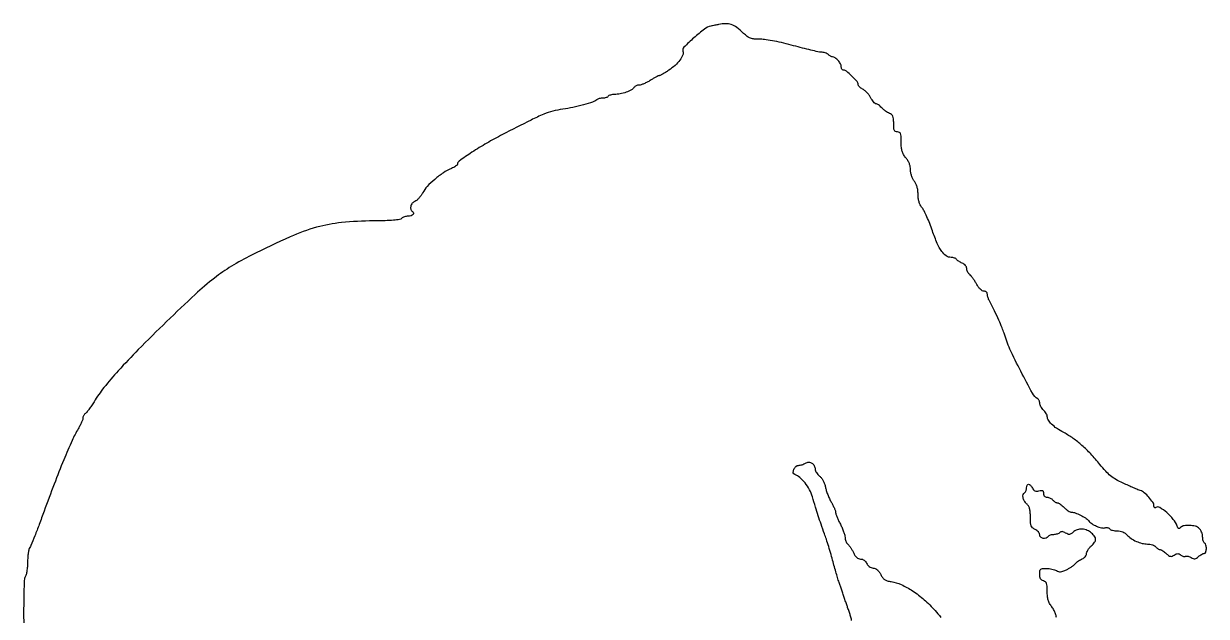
# Model space of a CAD drawing. Extents: x 0 to 632, y 0 to 633.
# Drawn here: x 0 to 632, y 316 to 633 of the extents above; entities that cross this region are included whole.
import ezdxf

# ---------------------------------------------------------------- set-up
doc = ezdxf.new("R2010")
doc.units = 0

msp = doc.modelspace()

# ---------------------------------------------------------------- linework, layer by layer
for points in [[(551.8669, 315.76104, 0.047889), (551.454764, 317.781278, 0.05173), (550.693763, 319.579638, 0.036997), (549.5, 321.411113, -0.037122), (548.295317, 323.260349, -0.052843), (547.536649, 325.066863, -0.048143), (547.130127, 327.116512, -0.024901), (547, 329.72776, 0.013992), (546.923836, 332.448882, 0.072432), (546.624825, 333.919599, 0.136789), (546.01878, 334.773777, 0.106917), (545, 335.289749, -0.086845), (544.072938, 335.713835, -0.116362), (543.453888, 336.396145, -0.090272), (543.107747, 337.423134, -0.036274), (543, 338.90638, -0.029747), (543.10796, 340.719413, -0.184533), (543.533937, 341.529881, -0.160625), (544.427963, 341.911451, -0.021219), (546.513569, 342, -0.028937), (547.996044, 341.914133, -0.024503), (549.544702, 341.656722, -0.025226), (550.935137, 341.280657, -0.060991), (551.898373, 340.831394, 0.070106), (553.00217, 340.340764, 0.092278), (554.096966, 340.237277, 0.066908), (555.407124, 340.534941, 0.021515), (557.247043, 341.31294, 0.020217), (558.677143, 342.063828, 0.018046), (560.098565, 342.955007, 0.018413), (561.317528, 343.849232, 0.05213), (562.071142, 344.585721, -0.044834), (562.751693, 345.270457, -0.024486), (563.695233, 345.987581, -0.024213), (564.733196, 346.627558, -0.035208), (565.708903, 347.079425, 0.065156), (566.58487, 347.550543, 0.061949), (567.32699, 348.238186, 0.066631), (567.829856, 349.028494, 0.10883), (568, 349.800935, -0.09793), (568.172831, 350.674892, -0.03665), (568.734375, 351.797716, -0.034583), (569.54333, 352.964703, -0.035345), (570.5, 354, 0.037316), (572.319066, 355.984188, 0.161439), (572.855842, 357.467138, 0.170093), (572.3875, 358.930294, 0.042491), (570.685549, 360.825686, 0.090804), (568.383488, 362.31125, 0.086394), (565.663554, 362.918358, 0.089375), (562.978685, 362.564535, 0.10697), (560.772801, 361.294388, -0.035155), (559.685898, 360.441598, -0.122992), (558.855577, 360.138273, -0.127554), (557.997748, 360.266381, -0.039087), (556.826163, 360.87649, 0.035521), (555.807832, 361.416045, 0.087956), (554.990582, 361.616702, 0.117129), (554.30184, 361.499968, 0.096374), (553.682102, 361.082102, -0.079991), (553.107461, 360.666848, -0.037845), (552.259579, 360.317868, -0.036257), (551.296414, 360.079795, -0.042485), (550.359017, 360, 0.040867), (549.455898, 359.926061, 0.0433), (548.594775, 359.70625, 0.047457), (547.894786, 359.384107, 0.123387), (547.5, 359, -0.174275), (546.401876, 358.126181, -0.128573), (544.839447, 358.014575, -0.139841), (543.513282, 358.675446, -0.210688), (543, 359.839485, 0.114691), (542.816895, 360.627236, 0.060448), (542.265625, 361.473225, 0.055346), (541.456106, 362.245644, 0.05602), (540.5, 362.818046, -0.064513), (539.148778, 363.658383, -0.130403), (538.419529, 364.666525, -0.07847), (538.082595, 366.24523, -0.013413), (538, 369.323574, 0.018175), (537.90121, 372.040401, 0.049816), (537.57251, 373.929845, 0.068886), (536.962063, 375.336869, 0.072208), (536, 376.5, -0.0763), (534.727944, 378.063656, -0.091623), (534.082419, 379.843755, -0.114535), (534.182616, 381.433914, -0.183576), (535, 382.5, 0.111412), (535.383556, 382.876024, 0.050262), (535.70625, 383.50665, 0.046318), (535.925923, 384.270704, 0.046881), (536, 385.059017, -0.093983), (536.264613, 386.454361, -0.321461), (536.99698, 386.927837, -0.206501), (538.006999, 386.433173, -0.054229), (539.046982, 384.912214, 0.056007), (539.711018, 383.94842, 0.115231), (540.449147, 383.414572, 0.111197), (541.365758, 383.252296, 0.049953), (542.582165, 383.431266, -0.031464), (543.842729, 383.664555, -0.163618), (544.525761, 383.523057, -0.20878), (544.889505, 383.024714, -0.054772), (545, 382.019052, 0.070431), (545.122327, 381.15495, 0.117496), (545.48248, 380.518841, 0.123496), (546.075713, 380.1336, 0.082738), (546.877555, 380, -0.067559), (547.687666, 379.890037, -0.044533), (548.569265, 379.559375, -0.044279), (549.385461, 379.074176, -0.063393), (550, 378.5, 0.042549), (550.565248, 377.926063, 0.039587), (551.232655, 377.440625, 0.042053), (551.898072, 377.106244, 0.09569), (552.448131, 377, -0.125991), (553.061441, 376.842964, -0.028004), (553.987829, 376.265625, -0.027393), (555.012542, 375.456989, -0.023443), (556, 374.5, 0.032129), (557.022098, 373.54328, 0.032975), (558.149883, 372.734375, 0.034917), (559.217326, 372.169832, 0.104547), (560.020676, 372, -0.088891), (561.982267, 371.648487, -0.027491), (564.744913, 370.449069, -0.027941), (567.388801, 368.93375, -0.075586), (569, 367.5, 0.074998), (570.791237, 365.902282, 0.042848), (573.350212, 364.527479, 0.042913), (575.966286, 363.655943, 0.123519), (577.864817, 363.6749, -0.057933), (578.645021, 363.784881, -0.062128), (579.41074, 363.708215, -0.069891), (580.047632, 363.465981, -0.129269), (580.446158, 363.087118, 0.148869), (580.92271, 362.667753, 0.039527), (581.885932, 362.319341, 0.036474), (583.09686, 362.079987, 0.030567), (584.404029, 362, -0.045996), (585.883763, 361.863586, -0.047775), (587.294094, 361.459058, -0.050249), (588.533708, 360.821211, -0.06499), (589.506725, 359.992569, 0.05788), (591.75343, 358.023639, 0.044715), (594.590247, 356.419659, 0.045007), (597.642636, 355.356105, 0.061408), (600.531193, 355, -0.041739), (601.856744, 354.889153, -0.039266), (603.173771, 354.559375, -0.041772), (604.294274, 354.07591, -0.097113), (605, 353.5, 0.037896), (605.554866, 352.926035, 0.037579), (606.19149, 352.440625, 0.04017), (606.812697, 352.104462, 0.104307), (607.307993, 352, -0.116236), (607.85755, 351.870494, -0.025581), (608.707532, 351.390558, -0.025298), (609.656023, 350.719488, -0.021967), (610.57951, 349.925304, 0.027008), (611.8516, 348.853434, 0.114772), (612.754826, 348.452633, 0.139952), (613.643514, 348.531938, 0.047823), (614.81276, 349.11514, -0.034408), (615.918226, 349.704012, -0.106365), (616.741414, 349.87838, -0.121313), (617.49964, 349.689093, -0.051705), (618.374994, 349.103746, 0.052259), (619.037513, 348.66178, 0.057865), (619.755449, 348.384739, 0.065819), (620.418776, 348.303927, 0.136681), (620.915518, 348.447787, -0.138095), (621.44079, 348.598332, -0.052327), (622.206994, 348.521539, -0.046732), (623.069833, 348.256667, -0.041776), (623.903383, 347.828265, 0.0435), (625.018834, 347.259827, 0.126732), (625.869165, 347.146724, 0.118671), (626.702025, 347.456534, 0.035816), (627.772801, 348.294388, -0.027899), (628.580389, 348.947159, -0.028741), (629.447914, 349.498976, -0.029993), (630.251479, 349.886247, -0.09759), (630.828741, 350, 0.324413), (631.653198, 350.597849, 0.071337), (631.973679, 352.425775, 0.065059), (631.77601, 354.419836, 0.199714), (631, 355.5, -0.141937), (630.614762, 355.925968, -0.041902), (630.29375, 356.754873, -0.038364), (630.07368, 357.792252, -0.0331), (630, 358.904029, 0.056423), (629.865497, 360.092141, 0.041316), (629.462807, 361.357791, 0.042023), (628.871767, 362.508133, 0.069264), (628.171259, 363.345012, 0.118663), (626.112809, 364.467794, 0.053572), (623.056517, 364.948736, 0.053827), (620.057933, 364.773089, 0.156084), (618.232783, 363.832783, -0.061948), (617.629027, 363.362597, -0.233962), (617.164993, 363.326204, -0.176584), (616.764149, 363.685615, -0.03472), (616.362566, 364.582783, 0.082301), (614.339001, 368.152642, 0.044471), (610.816988, 371.793545, 0.042576), (607.12458, 374.474495, 0.2812), (604.939882, 374.462845, -0.141403), (604.583129, 374.363099, -0.191334), (604.27609, 374.488022, -0.137316), (604.068767, 374.839155, -0.065201), (604, 375.364258, 0.149118), (603.419284, 377.268128, 0.03382), (601.325616, 379.967327, 0.035339), (598.82068, 382.409974, 0.10267), (596.70608, 383.558429, -0.02409), (595.447037, 384.005332, -0.004067), (593.091786, 384.993867, -0.004439), (590.341749, 386.203524, -0.003933), (587.5, 387.510739, -0.020203), (583.673678, 389.499886, -0.038896), (580.819181, 391.442548, -0.037031), (578.212112, 393.86808, -0.016605), (575.144409, 397.40682, 0.016462), (570.230119, 403.07897, 0.024846), (565.557411, 407.648755, 0.02749), (560.853741, 411.372322, 0.029069), (555.854179, 414.482671, -0.022884), (552.036035, 416.79306, -0.045909), (549.301731, 419.011799, -0.061439), (547.614485, 421.121305, -0.13355), (547.033269, 423.095012, 0.091765), (546.880365, 423.834589, 0.037875), (546.422273, 424.75317, 0.035845), (545.767776, 425.68966, 0.038418), (545, 426.5, -0.043542), (544.234698, 427.324461, -0.038419), (543.5875, 428.302931, -0.040394), (543.142304, 429.281836, -0.086738), (543, 430.095971, 0.05264), (542.922839, 430.826841, 0.048625), (542.694347, 431.546234, 0.051994), (542.358202, 432.14915, 0.101527), (541.95948, 432.525043, -0.129271), (539.114966, 435.517216, -0.006876), (532.886233, 447.21641, -0.011497), (527.109753, 459.099003, -0.034962), (523.951436, 467.5, 0.024689), (522.898074, 470.486639, 0.009438), (521.151223, 474.53553, 0.008059), (518.820939, 479.455905, 0.00481), (515.898852, 485.236431, -0.029978), (515.55462, 486.011998, -0.021994), (515.264038, 486.907397, -0.022364), (515.063668, 487.782428, -0.045127), (515, 488.486431, 0.11922), (514.860365, 489.063727, 0.100664), (514.466591, 489.555389, 0.092201), (513.877677, 489.885554, 0.081955), (513.184141, 490, -0.143664), (512.308972, 490.25676, -0.049858), (511.267824, 491.082267, -0.042325), (510.19094, 492.319597, -0.029896), (509.193199, 493.870038, 0.014061), (508.249694, 495.443493, 0.013809), (507.213761, 496.971146, 0.013818), (506.232501, 498.258878, 0.049865), (505.509058, 498.992482, -0.063778), (504.931405, 499.611695, -0.044311), (504.443286, 500.435797, -0.044516), (504.110658, 501.327048, -0.067158), (504, 502.147196, 0.106153), (503.825397, 502.960343, 0.070968), (503.314157, 503.767288, 0.064782), (502.540644, 504.466502, 0.060646), (501.597139, 504.963068, -0.026432), (500.629171, 505.390899, -0.026089), (499.707373, 505.920143, -0.02702), (498.951907, 506.467942, -0.084151), (498.538122, 506.938317, 0.11931), (498.125886, 507.345902, 0.04849), (497.408878, 507.688131, 0.044348), (496.531049, 507.921446, 0.042812), (495.615297, 508, -0.156499), (493.019733, 508.832802, -0.084886), (490.637966, 511.238148, -0.051955), (488.276447, 515.486972, -0.017084), (485.691405, 522.1655, 0.010229), (484.256843, 526.028184, 0.011043), (482.699571, 529.730615, 0.010617), (481.229004, 532.842479, 0.051), (480.181203, 534.496767, -0.046865), (479.206436, 536.008025, -0.046584), (478.52786, 537.677364, -0.042949), (478.131352, 539.564056, -0.030335), (478, 541.727129, 0.03001), (477.873998, 543.824537, 0.039594), (477.495223, 545.701262, 0.043531), (476.868316, 547.340344, 0.053602), (476, 548.727129, -0.052591), (475.220925, 549.965828, -0.033829), (474.577202, 551.537596, -0.033524), (474.143902, 553.20624, -0.046794), (474, 554.740503, 0.048289), (473.837691, 556.417175, 0.044326), (473.355919, 558.082548, 0.042921), (472.569017, 559.686979, 0.039454), (471.5, 561.182369, -0.040609), (470.251699, 562.937092, -0.062005), (469.502204, 564.646051, -0.052035), (469.117433, 566.69667, -0.020379), (469, 569.576725, 0.010031), (468.938016, 572.66606, 0.078457), (468.657805, 574.072091, 0.18992), (468.053023, 574.749689, 0.11722), (467, 575, -0.102973), (465.963886, 575.21567, -0.188216), (465.360503, 575.815594, -0.090469), (465.069021, 577.029032, -0.013825), (465, 579.524751, 0.018228), (464.910877, 581.968637, 0.080891), (464.57814, 583.362477, 0.126753), (463.90503, 584.251736, 0.076508), (462.75, 584.909988, -0.041747), (461.750814, 585.391074, -0.022319), (460.601347, 586.138918, -0.022068), (459.488581, 587.012491, -0.031974), (458.595012, 587.885237, 0.026677), (457.783634, 588.694668, 0.0301), (456.921317, 589.378788, 0.031453), (456.127775, 589.862704, 0.121777), (455.572416, 590, -0.183199), (455.027786, 590.206482, -0.032671), (454.248032, 590.993571, -0.031529), (453.412563, 592.087212, -0.023835), (452.633281, 593.38237, 0.036101), (451.759174, 594.757665, 0.029563), (450.640102, 596.093175, 0.030517), (449.4582, 597.201371, 0.066268), (448.405877, 597.860931, -0.042298), (447.485366, 598.378335, -0.048039), (446.706726, 599.024415, -0.054199), (446.170386, 599.696029, -0.142346), (446, 600.282394, 0.179653), (445.40997, 601.871534, 0.019885), (442.720385, 604.754033, 0.019991), (439.809948, 607.412935, 0.176883), (438.202393, 608, -0.151381), (437.743839, 608.142089, -0.098382), (437.353203, 608.541972, -0.081327), (437.089706, 609.13959, -0.063328), (437, 609.845012, 0.130026), (436.594018, 611.379771, 0.053666), (435.327481, 613.137331, 0.053783), (433.747664, 614.555902, 0.157332), (432.371259, 615, -0.093147), (431.911332, 615.086431, -0.03528), (431.31812, 615.367188, -0.033437), (430.699998, 615.771653, -0.034795), (430.15, 616.25, 0.079043), (429.4794, 616.736526, 0.035538), (428.474063, 617.160198, 0.034048), (427.325433, 617.465415, 0.039304), (426.2, 617.593228, -0.044248), (424.537834, 617.798633, -0.00481), (420.768125, 618.645614, -0.005865), (416.292657, 619.752033, -0.0047), (411.5, 621.044903, 0.009973), (406.362018, 622.372969, 0.010699), (401.293713, 623.461734, 0.011087), (396.842146, 624.216865, 0.034357), (393.80555, 624.451675, -0.018151), (390.555542, 624.597319, -0.064689), (388.522855, 625.031164, -0.074879), (386.82653, 625.933688, -0.029932), (384.80555, 627.630006, 0.026357), (381.141076, 630.75069, 0.078199), (378.246917, 632.319178, 0.09177), (375.284823, 632.789707, 0.045758), (371.5, 632.345064, 0.000088), (370.575822, 632.149461, 0.000048), (369.440934, 631.90894, 0.000048), (368.286965, 631.664144, 0.000076), (367.298924, 631.454292, 0.111961), (363.883085, 629.877678, 0.018732), (358.293572, 625.237335, 0.013224), (352.947739, 620.18899, 0.280511), (352.448845, 618.15562, -0.177895), (352.353164, 616.065338, -0.059852), (350.819231, 613.370099, -0.049958), (348.229395, 610.515481, -0.037116), (344.864179, 607.903925, -0.007481), (343.136335, 606.794474, -0.010429), (341.555828, 605.857818, -0.007144), (340.215658, 605.125961, -0.120577), (339.730128, 605.004281, 0.112783), (339.251219, 604.892058, 0.00803), (338.023081, 604.266883, 0.010986), (336.573036, 603.457906, 0.00806), (335, 602.5, -0.020188), (333.339236, 601.543087, -0.020855), (331.624328, 600.734375, -0.021119), (330.086264, 600.1612, -0.078784), (329.069562, 600, 0.060897), (328.256622, 599.90062, 0.051803), (327.443212, 599.606648, 0.054203), (326.750348, 599.173595, 0.091637), (326.29969, 598.66093, -0.141715), (324.972745, 597.422558, -0.032651), (322.12964, 596.206915, -0.034062), (318.86111, 595.299956, -0.050687), (315.909794, 595, 0.033033), (314.795809, 594.926322, 0.038316), (313.756566, 594.70625, 0.041843), (312.926278, 594.385251, 0.142113), (312.5, 594, -0.123387), (312.105214, 593.615893, -0.047457), (311.405225, 593.29375, -0.0433), (310.544102, 593.073939, -0.040867), (309.640983, 593, 0.031672), (308.71333, 592.94118, 0.029629), (307.779226, 592.765515, 0.030939), (306.969549, 592.508844, 0.08268), (306.45, 592.201754, -0.092795), (304.225164, 590.946291, -0.01409), (299.329223, 589.429041, -0.016295), (293.704067, 588.053974, -0.018933), (288.275084, 587.125973, 0.030483), (282.972158, 586.093005, 0.036173), (278.138656, 584.460896, 0.016828), (271.318448, 581.319679, 0.001862), (256, 573.557851, 0.013376), (247.679165, 569.017916, 0.014012), (239.743244, 564.105946, 0.00715), (232.878833, 559.444319, 0.2447), (232, 557.756105, -0.214851), (231.813197, 557.341447, -0.029138), (231.045312, 556.73807, -0.029308), (229.994839, 556.095256, -0.020796), (228.75, 555.495526, 0.046216), (224.481512, 553.165072, 0.027623), (219.865024, 549.674933, 0.027554), (215.832036, 545.859649, 0.069449), (213.490569, 542.575432, -0.032916), (212.556385, 541.039679, -0.031199), (211.413242, 539.610565, -0.032717), (210.240816, 538.477493, -0.087373), (209.240569, 537.893289, 0.133271), (207.854201, 536.905024, 0.116449), (207.070176, 535.301117, 0.129525), (207.127766, 533.647119, 0.18321), (208.016312, 532.489919, -0.197499), (208.577926, 531.715173, -0.255106), (208.35395, 530.880929, -0.134982), (207.254581, 530.22103, -0.068171), (205.640983, 530, 0.046267), (204.695648, 529.912336, 0.037249), (203.70871, 529.650421, 0.038544), (202.82716, 529.266313, 0.074496), (202.209945, 528.809945, -0.162461), (201.107033, 528.258981, -0.013374), (197.870229, 527.886947, -0.014047), (193.396428, 527.620009, -0.005618), (187.259945, 527.495622, 0.02206), (170.141525, 526.585023, 0.043964), (156.814775, 524.089281, 0.036605), (142.653674, 518.981326, 0.011157), (122.039128, 509.234368, 0.020948), (111.27213, 503.270015, 0.028968), (102.195246, 496.984237, 0.020974), (91.979106, 488.282116, 0.005803), (76.686731, 473.774037, 0.004598), (61.557112, 458.810279, 0.011503), (50.868906, 447.535784, 0.015557), (43.211063, 438.528387, 0.031879), (37.906258, 430.934288, -0.010072), (36.546564, 428.794913, -0.012461), (35.191697, 426.861413, -0.010854), (33.986935, 425.302165, -0.085328), (33.302108, 424.70031, 0.074138), (32.803926, 424.281748, 0.053285), (32.382494, 423.688371, 0.053325), (32.096302, 423.019936, 0.074635), (32, 422.37838, -0.086665), (31.852776, 421.535367, -0.015553), (31.263423, 420.046425, -0.016374), (30.452468, 418.327172, -0.014151), (29.492505, 416.577424, 0.027235), (26.260163, 410.301948, 0.007088), (21.765878, 399.876134, 0.006671), (16.645703, 387.037729, 0.004724), (11.228418, 372.5, -0.00274), (8.651965, 365.501108, -0.004016), (6.302417, 359.375203, -0.001963), (4.24626, 354.200191, -0.071544), (3.60699, 353.096435, 0.110789), (3.170886, 352.186985, 0.018053), (2.798378, 350.253758, 0.019132), (2.524845, 347.906166, 0.015816), (2.408766, 345.390199, -0.015209), (2.296107, 342.882207, -0.018815), (2.032616, 340.558894, -0.017426), (1.675094, 338.652683, -0.117206), (1.256371, 337.793764, 0.159202), (0.768895, 336.541357, 0.0047), (0.505458, 330.822958, 0.007672), (0.344853, 323.281451, 0.003109), (0.347606, 313)], [(442.551352, 314.252342, 0.006313), (441.968936, 316.471875, 0.006138), (441.415842, 318.384358, 0.026316), (441.013125, 319.5, -0.014173), (440.580377, 320.613437, -0.003209), (439.911837, 322.528125, -0.003322), (439.169238, 324.747656, -0.00322), (438.448285, 327, 0.003369), (437.726591, 329.252344, 0.003474), (436.981769, 331.471875, 0.003358), (436.31006, 333.386402, 0.014793), (435.873353, 334.5, -0.025978), (435.415155, 335.749933, -0.003139), (434.568095, 338.55625, -0.003725), (433.606562, 341.90743, -0.003059), (432.628317, 345.5, 0.005277), (431.551937, 349.384877, 0.004015), (430.293683, 353.61875, 0.00406), (429.049643, 357.569953, 0.009487), (428.039089, 360.5, -0.003614), (426.228855, 365.555245, -0.005085), (424.692909, 370.091669, -0.004957), (423.220581, 374.745897, -0.003191), (421.601821, 380.168801, 0.05213), (420.034951, 384.003875, 0.044517), (417.637142, 387.655689, 0.046831), (414.848086, 390.569214, 0.096485), (412.122422, 392.134365, -0.30178), (411.394615, 393.080425, -0.115743), (411.673505, 394.798777, -0.097205), (412.749622, 396.422934, -0.200586), (414.1302, 397, 0.04919), (414.994209, 397.085207, 0.026677), (416.029574, 397.349514, 0.026317), (417.064232, 397.734131, 0.037448), (417.932368, 398.189836, -0.139631), (419.638583, 398.681906, -0.144014), (421.325113, 398.191912, -0.134896), (422.554589, 396.828563, -0.116938), (423, 394.950135, 0.102183), (423.170904, 394.122606, 0.042817), (423.711902, 393.115389, 0.040026), (424.496224, 392.101653, 0.041468), (425.423497, 391.238837, -0.061864), (426.456389, 390.196214, -0.040838), (427.375673, 388.779246, -0.038783), (428.101934, 387.136874, -0.039812), (428.558259, 385.416257, 0.030755), (428.999344, 383.622761, 0.01608), (429.755378, 381.449592, 0.015934), (430.676891, 379.262823, 0.023467), (431.634762, 377.412142, -0.014604), (432.540236, 375.736129, -0.016641), (433.305211, 374.08059, -0.015971), (433.859167, 372.642258, -0.08412), (434, 371.811082, 0.082503), (434.14241, 370.953894, 0.013295), (434.734375, 369.361212, 0.014376), (435.542853, 367.507124, 0.012187), (436.5, 365.596025, -0.018323), (437.456931, 363.625339, -0.018396), (438.265625, 361.592477, -0.018566), (438.83816, 359.771988, -0.066993), (439, 358.56953, 0.053109), (439.10394, 357.593732, 0.04275), (439.413566, 356.584523, 0.044268), (439.86839, 355.692703, 0.079663), (440.407885, 355.076449, -0.056596), (441.059092, 354.398119, -0.017288), (441.88367, 353.236623, -0.017064), (442.723912, 351.86203, -0.01787), (443.454802, 350.454004, 0.032199), (444.326674, 348.8859, 0.067198), (445.231565, 347.824587, 0.086936), (446.213254, 347.213001, 0.096225), (447.309789, 347, -0.080467), (448.28112, 346.842661, -0.072927), (449.189751, 346.384793, -0.070295), (449.956453, 345.666622, -0.066165), (450.512872, 344.75, 0.072974), (451.082142, 343.840235, 0.058343), (451.929674, 343.051585, 0.057976), (452.942754, 342.475499, 0.069786), (454, 342.192118, -0.078505), (455.183168, 341.852886, -0.068119), (456.26922, 341.153781, -0.0598), (457.242009, 340.095578, -0.040546), (458.088756, 338.692118, 0.041473), (459.077636, 337.059912, 0.085962), (460.142169, 336.024188, 0.080716), (461.538369, 335.368426, 0.033206), (463.588756, 334.927918, -0.070336), (469.007579, 333.336358, -0.038875), (475.060949, 329.99924, -0.035207), (481.243038, 325.280794, -0.029902), (487.070496, 319.491716, -0.0102), (490.182909, 315.859772, -0.02411)]]:
    msp.add_lwpolyline(points, format="xyb")

doc.saveas('drawing.dxf')
